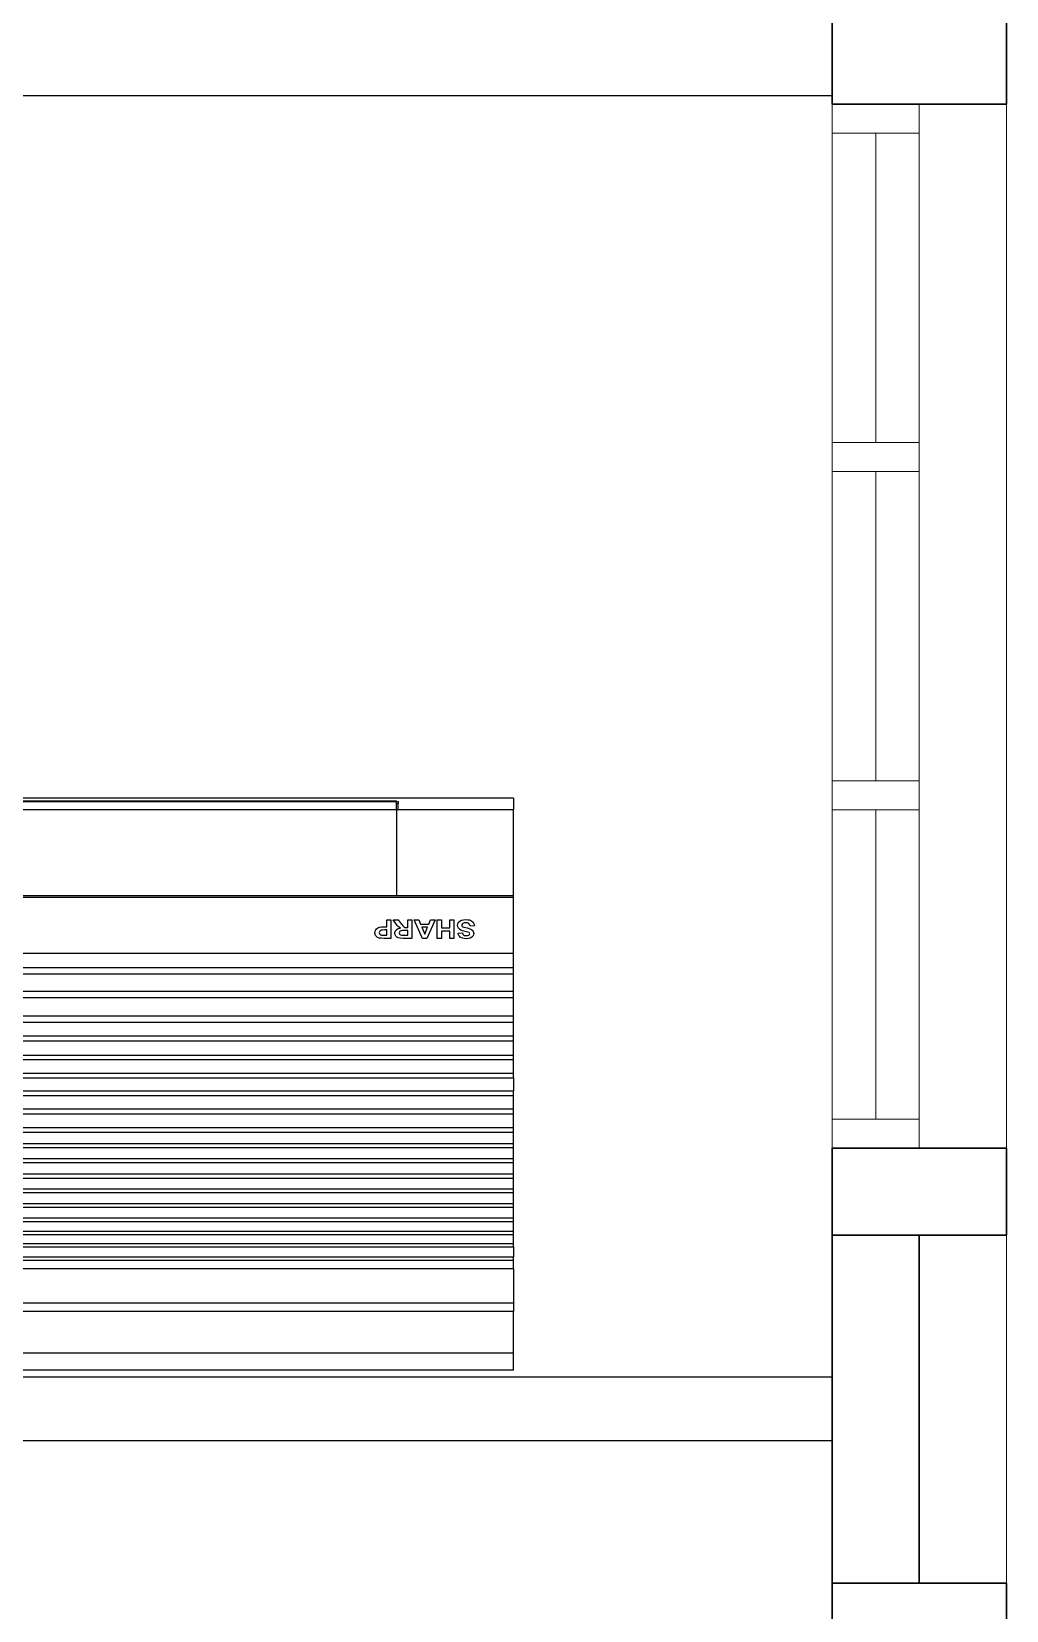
# Model space of a CAD drawing. Header units: inches. Extents: x -86208230 to 200276, y 9267 to 1246656.
# Drawn here: x 134424 to 136104, y 35126 to 37848 of the extents above; entities that cross this region are included whole.
import ezdxf

# ---------------------------------------------------------------- set-up
doc = ezdxf.new("R2010")
doc.units = ezdxf.units.IN
doc.header["$MEASUREMENT"] = 0
doc.layers.add('Edges', color=7, linetype='Continuous')
doc.layers.add('partition', color=8, linetype='Continuous')
for name, color, linetype, lineweight in [('LW', 8, 'Continuous', 20), ('wall', 8, 'Continuous', 30), ('WIN', 8, 'Continuous', 18)]:
    doc.layers.add(name, color=color, linetype=linetype, lineweight=lineweight)

# ---------------------------------------------------------------- blocks, each defined once
blk = doc.blocks.new('air con')
at = {"layer": 'Edges'}
for p, q in [((71.402, 41.898), (152.402, 41.898)), ((71.402, 41.898), (71.402, 41.095)), ((71.402, 41.095), (152.402, 41.095)), ((71.402, 41.095), (71.402, 39.122)), ((71.402, 39.122), (152.402, 39.122)), ((71.402, 38.724), (71.402, 39.122)), ((152.402, 38.724), (71.402, 38.724)), ((71.402, 37.092), (71.402, 38.724)), ((71.402, 37.092), (71.402, 36.701)), ((152.402, 37.092), (71.402, 37.092)), ((152.402, 36.701), (71.402, 36.701)), ((71.402, 36.701), (71.402, 36.542)), ((152.402, 36.542), (71.402, 36.542)), ((71.402, 36.078), (71.402, 36.542)), ((152.402, 36.078), (71.402, 36.078)), ((71.402, 36.078), (71.402, 35.914)), ((152.402, 35.914), (71.402, 35.914)), ((71.402, 35.914), (71.402, 35.493)), ((71.402, 35.493), (71.402, 35.34)), ((152.402, 35.493), (71.402, 35.493)), ((152.402, 35.34), (71.402, 35.34)), ((71.402, 35.34), (71.402, 34.877)), ((152.402, 34.877), (71.402, 34.877)), ((71.402, 34.877), (71.402, 34.709)), ((152.402, 34.709), (71.402, 34.709)), ((71.402, 34.709), (71.402, 34.207)), ((152.402, 34.207), (71.402, 34.207)), ((71.402, 34.207), (71.402, 34.022)), ((71.402, 34.022), (71.402, 33.51)), ((152.402, 34.022), (71.402, 34.022)), ((152.402, 33.51), (71.402, 33.51)), ((71.402, 33.51), (71.402, 33.335)), ((152.402, 33.335), (71.402, 33.335)), ((71.402, 33.335), (71.402, 32.826)), ((152.402, 32.826), (71.402, 32.826)), ((71.402, 32.826), (71.402, 32.625)), ((152.402, 32.625), (71.402, 32.625)), ((71.402, 32.625), (71.402, 32.098)), ((152.402, 32.098), (71.402, 32.098)), ((71.402, 32.098), (71.402, 31.911)), ((152.402, 31.911), (71.402, 31.911)), ((71.402, 31.911), (71.402, 31.378)), ((152.402, 31.378), (71.402, 31.378)), ((71.402, 31.378), (71.402, 31.189)), ((152.402, 31.189), (71.402, 31.189)), ((71.402, 31.189), (71.402, 30.654)), ((152.402, 30.654), (71.402, 30.654)), ((71.402, 30.654), (71.402, 30.439)), ((152.402, 30.439), (71.402, 30.439)), ((71.402, 30.439), (71.402, 29.791)), ((152.402, 29.791), (71.402, 29.791)), ((71.402, 29.791), (71.402, 29.562)), ((71.402, 29.562), (71.402, 28.935)), ((152.402, 29.562), (71.402, 29.562)), ((152.402, 28.935), (71.402, 28.935)), ((71.402, 28.935), (71.402, 28.714)), ((152.402, 28.714), (71.402, 28.714)), ((71.402, 28.092), (71.402, 28.714)), ((152.402, 28.092), (71.402, 28.092)), ((71.402, 28.092), (71.402, 27.871)), ((71.402, 27.871), (71.402, 27.226)), ((152.402, 27.871), (71.402, 27.871)), ((152.402, 27.226), (71.402, 27.226)), ((71.402, 27.226), (71.402, 27.024)), ((71.402, 27.024), (71.402, 26.349)), ((152.402, 27.024), (71.402, 27.024)), ((152.402, 26.349), (71.402, 26.349)), ((71.402, 26.349), (71.402, 26.117)), ((152.402, 26.117), (71.402, 26.117)), ((71.402, 26.117), (71.402, 25.469)), ((152.402, 25.469), (71.402, 25.469)), ((71.402, 25.469), (71.402, 25.162)), ((152.402, 25.162), (71.402, 25.162)), ((71.402, 25.162), (71.402, 24.304)), ((152.402, 24.304), (71.402, 24.304)), ((71.402, 24.304), (71.402, 24.002)), ((152.402, 24.002), (71.402, 24.002)), ((71.402, 24.002), (71.402, 23.184)), ((71.402, 23.184), (71.402, 22.883)), ((152.402, 23.184), (71.402, 23.184)), ((152.402, 22.883), (71.402, 22.883)), ((71.402, 22.883), (71.402, 22.213)), ((152.402, 22.213), (71.402, 22.213)), ((71.402, 22.213), (71.402, 19.568)), ((73.247, 20.922), (73.441, 20.939)), ((73.262, 20.853), (73.247, 20.922)), ((73.283, 21.282), (73.294, 21.346)), ((73.289, 21.232), (73.283, 21.282)), ((73.306, 21.186), (73.289, 21.232)), ((73.294, 21.346), (73.326, 21.406)), ((73.334, 21.144), (73.306, 21.186)), ((73.326, 21.406), (73.378, 21.457)), ((73.374, 21.106), (73.334, 21.144)), ((73.412, 21.082), (73.374, 21.106)), ((73.378, 21.457), (73.448, 21.494)), ((73.462, 21.059), (73.412, 21.082)), ((73.441, 20.939), (73.467, 20.864)), ((73.448, 21.494), (73.537, 21.517)), ((73.598, 21.02), (73.462, 21.059)), ((73.481, 21.324), (73.473, 21.293)), ((73.473, 21.293), (73.48, 21.265)), ((73.48, 21.265), (73.502, 21.241)), ((73.504, 21.347), (73.481, 21.324)), ((73.502, 21.241), (73.567, 21.212)), ((73.563, 21.371), (73.504, 21.347)), ((73.537, 21.517), (73.642, 21.525)), ((73.64, 21.379), (73.563, 21.371)), ((73.567, 21.212), (73.685, 21.182)), ((73.757, 20.982), (73.598, 21.02)), ((73.713, 21.372), (73.64, 21.379)), ((73.642, 21.525), (73.729, 21.52)), ((73.685, 21.182), (73.811, 21.152)), ((73.766, 21.35), (73.713, 21.372)), ((73.729, 21.52), (73.804, 21.507)), ((73.8, 20.965), (73.757, 20.982)), ((73.8, 21.311), (73.766, 21.35)), ((73.82, 21.253), (73.8, 21.311)), ((73.828, 20.944), (73.8, 20.965)), ((73.804, 21.507), (73.868, 21.484)), ((73.811, 21.152), (73.899, 21.12)), ((74.019, 21.261), (73.82, 21.253)), ((73.843, 20.92), (73.828, 20.944)), ((73.836, 20.847), (73.848, 20.892)), ((73.848, 20.892), (73.843, 20.92)), ((73.868, 21.484), (73.921, 21.453)), ((73.899, 21.12), (73.961, 21.081)), ((73.921, 21.453), (73.962, 21.414)), ((73.961, 21.081), (74.008, 21.031)), ((73.962, 21.414), (73.992, 21.369)), ((73.992, 21.369), (74.011, 21.318)), ((74.008, 21.031), (74.037, 20.968)), ((74.011, 21.318), (74.019, 21.261)), ((74.047, 20.892), (74.035, 20.82)), ((74.037, 20.968), (74.047, 20.892)), ((74.215, 20.639), (74.215, 21.51)), ((74.215, 21.51), (74.413, 21.51)), ((74.413, 21.51), (74.413, 21.167)), ((74.413, 21.167), (74.802, 21.167)), ((74.802, 21.02), (74.413, 21.02)), ((74.413, 21.02), (74.413, 20.639)), ((74.802, 21.167), (74.802, 21.51)), ((74.802, 21.51), (75.001, 21.51)), ((74.802, 20.639), (74.802, 21.02)), ((75.001, 21.51), (75.001, 20.639)), ((75.106, 20.639), (75.489, 21.51)), ((75.592, 21.306), (75.459, 20.983)), ((75.459, 20.983), (75.727, 20.983)), ((75.489, 21.51), (75.699, 21.51)), ((75.727, 20.983), (75.592, 21.306)), ((75.699, 21.51), (76.093, 20.639)), ((76.199, 20.639), (76.199, 21.51)), ((76.199, 21.51), (76.616, 21.51)), ((76.552, 21.362), (76.397, 21.362)), ((76.397, 21.362), (76.397, 21.141)), ((76.397, 21.141), (76.544, 21.141)), ((76.437, 21.002), (76.397, 21.002)), ((76.397, 21.002), (76.397, 20.639)), ((76.496, 21), (76.437, 21.002)), ((76.537, 20.993), (76.496, 21)), ((76.568, 20.979), (76.537, 20.993)), ((76.544, 21.141), (76.66, 21.144)), ((76.697, 21.359), (76.552, 21.362)), ((76.597, 20.956), (76.568, 20.979)), ((76.702, 20.828), (76.597, 20.956)), ((76.616, 21.51), (76.752, 21.504)), ((76.66, 21.144), (76.722, 21.152)), ((76.74, 21.347), (76.697, 21.359)), ((76.722, 21.152), (76.754, 21.167)), ((76.772, 21.325), (76.74, 21.347)), ((76.804, 21.034), (76.743, 21.023)), ((76.743, 21.023), (76.802, 20.988)), ((76.752, 21.504), (76.845, 21.486)), ((76.754, 21.167), (76.778, 21.189)), ((76.791, 21.294), (76.772, 21.325)), ((76.778, 21.189), (76.793, 21.218)), ((76.798, 21.254), (76.791, 21.294)), ((76.793, 21.218), (76.798, 21.254)), ((76.802, 20.988), (76.849, 20.95)), ((76.856, 21.052), (76.804, 21.034)), ((76.845, 21.486), (76.91, 21.454)), ((76.849, 20.95), (76.899, 20.895)), ((76.901, 21.075), (76.856, 21.052)), ((76.899, 20.895), (76.962, 20.809)), ((76.938, 21.104), (76.901, 21.075)), ((76.91, 21.454), (76.96, 21.403)), ((76.966, 21.138), (76.938, 21.104)), ((76.96, 21.403), (76.992, 21.338)), ((76.986, 21.176), (76.966, 21.138)), ((76.999, 21.219), (76.986, 21.176)), ((76.992, 21.338), (77.003, 21.266)), ((77.003, 21.266), (76.999, 21.219)), ((77.19, 20.639), (77.19, 21.51)), ((77.19, 21.51), (77.508, 21.51)), ((77.388, 21.362), (77.388, 21.115)), ((77.484, 21.362), (77.388, 21.362)), ((77.388, 21.115), (77.497, 21.115)), ((77.518, 20.967), (77.388, 20.967)), ((77.388, 20.967), (77.388, 20.639)), ((77.627, 21.356), (77.484, 21.362)), ((77.497, 21.115), (77.595, 21.119)), ((77.508, 21.51), (77.658, 21.506)), ((77.637, 20.97), (77.518, 20.967)), ((77.595, 21.119), (77.654, 21.129)), ((77.671, 21.343), (77.627, 21.356)), ((77.724, 20.98), (77.637, 20.97)), ((77.654, 21.129), (77.689, 21.146)), ((77.658, 21.506), (77.744, 21.497)), ((77.707, 21.318), (77.671, 21.343)), ((77.689, 21.146), (77.716, 21.172)), ((77.731, 21.283), (77.707, 21.318)), ((77.716, 21.172), (77.733, 21.203)), ((77.776, 20.995), (77.724, 20.98)), ((77.738, 21.239), (77.731, 21.283)), ((77.733, 21.203), (77.738, 21.239)), ((77.744, 21.497), (77.822, 21.465)), ((77.827, 21.021), (77.776, 20.995)), ((77.822, 21.465), (77.886, 21.411)), ((77.873, 21.058), (77.827, 21.021)), ((77.91, 21.107), (77.873, 21.058)), ((77.886, 21.411), (77.911, 21.376)), ((77.935, 21.168), (77.91, 21.107)), ((77.911, 21.376), (77.929, 21.336)), ((77.929, 21.336), (77.939, 21.291)), ((77.943, 21.242), (77.935, 21.168)), ((77.939, 21.291), (77.943, 21.242)), ((73.287, 20.793), (73.262, 20.853)), ((73.322, 20.742), (73.287, 20.793)), ((73.367, 20.7), (73.322, 20.742)), ((73.422, 20.666), (73.367, 20.7)), ((73.488, 20.642), (73.422, 20.666)), ((73.467, 20.864), (73.511, 20.812)), ((73.565, 20.628), (73.488, 20.642)), ((73.511, 20.812), (73.574, 20.782)), ((73.653, 20.623), (73.565, 20.628)), ((73.574, 20.782), (73.655, 20.772)), ((73.771, 20.631), (73.653, 20.623)), ((73.655, 20.772), (73.739, 20.781)), ((73.739, 20.781), (73.8, 20.808)), ((73.867, 20.655), (73.771, 20.631)), ((73.8, 20.808), (73.836, 20.847)), ((73.943, 20.695), (73.867, 20.655)), ((74, 20.752), (73.943, 20.695)), ((74.035, 20.82), (74, 20.752)), ((74.413, 20.639), (74.215, 20.639)), ((75.001, 20.639), (74.802, 20.639)), ((75.317, 20.639), (75.106, 20.639)), ((75.398, 20.837), (75.317, 20.639)), ((75.791, 20.837), (75.398, 20.837)), ((75.877, 20.639), (75.791, 20.837)), ((76.093, 20.639), (75.877, 20.639)), ((76.397, 20.639), (76.199, 20.639)), ((76.845, 20.639), (76.702, 20.828)), ((77.082, 20.639), (76.845, 20.639)), ((76.962, 20.809), (77.082, 20.639)), ((77.388, 20.639), (77.19, 20.639)), ((152.402, 19.568), (71.402, 19.568)), ((71.402, 19.568), (71.402, 19.493)), ((152.402, 19.493), (71.402, 19.493)), ((71.402, 19.493), (71.402, 15.42)), ((76.921, 15.42), (76.921, 19.493)), ((76.921, 18.47), (76.921, 18.812)), ((76.921, 18.133), (76.921, 18.47)), ((76.921, 17.803), (76.921, 18.133)), ((76.921, 17.48), (76.921, 17.803)), ((76.921, 17.163), (76.921, 17.48)), ((76.921, 16.853), (76.921, 17.163)), ((76.921, 16.551), (76.921, 16.853)), ((76.921, 16.256), (76.921, 16.551)), ((76.921, 15.969), (76.921, 16.256)), ((76.921, 15.69), (76.921, 15.969)), ((76.921, 15.42), (76.921, 15.69)), ((76.855, 15.42), (71.402, 15.42)), ((71.402, 14.898), (71.402, 15.42)), ((76.921, 15.42), (76.855, 15.42)), ((76.855, 15.42), (76.855, 15.142)), ((76.921, 15.142), (76.855, 15.142)), ((76.855, 15.051), (76.855, 15.142)), ((76.921, 15.051), (76.855, 15.051)), ((76.921, 15.42), (76.921, 15.142)), ((146.421, 15.42), (76.921, 15.42)), ((76.921, 15.142), (76.921, 15.051)), ((146.421, 15.051), (76.921, 15.051)), ((76.921, 15.051), (76.921, 15.012)), ((146.421, 15.012), (76.921, 15.012)), ((71.402, 14.898), (152.402, 14.898))]:
    blk.add_line(p, q, dxfattribs=at)
blk = doc.blocks.new('1.5HP AIR CONDITION')
at = {"xscale": 36.51607049631966, "yscale": 36.51607049631966, "zscale": 36.51607049631966}
blk.add_blockref('air con', (-4086.2, -544), dxfattribs=at)

msp = doc.modelspace()

# ---------------------------------------------------------------- linework, layer by layer
at = {"layer": 'LW'}
for p, q in [((136103.7, 37698.1), (136103.7, 38773.1)), ((136103.7, 37723.1), (136103.7, 35923.1)), ((136103.7, 35173.1), (136103.7, 35773.1))]:
    msp.add_line(p, q, dxfattribs=at)
at = {"layer": 'partition'}
for p, q in [((131078.7, 37738.1), (135803.7, 37738.1)), ((135803.7, 35528.1), (131078.7, 35528.1)), ((135803.7, 35418.1), (131078.7, 35418.1))]:
    msp.add_line(p, q, dxfattribs=at)
at = {"layer": 'wall'}
for p, q in [((135803.7, 37723.1), (135803.7, 38773.1)), ((135803.7, 35023.1), (135803.7, 35923.1)), ((135953.7, 35173.1), (135953.7, 35773.1))]:
    msp.add_line(p, q, dxfattribs=at)
for points in [[(135803.7, 37873.1), (135803.7, 37723.1), (136103.7, 37723.1), (136103.7, 37873.1)], [(135803.7, 35923.1), (135803.7, 35773.1), (136103.7, 35773.1), (136103.7, 35923.1)], [(135803.7, 35023.1), (135803.7, 35173.1), (136103.7, 35173.1), (136103.7, 35023.1)]]:
    msp.add_lwpolyline(points, close=True, dxfattribs=at)
at = {"layer": 'WIN'}
for p, q in [((135803.7, 35923.1), (135803.7, 37723.1)), ((135953.7, 35948.1), (135953.7, 37698.1)), ((135878.7, 37673.1), (135878.7, 37139.8)), ((135878.7, 37089.8), (135878.7, 36556.4)), ((135878.7, 36506.4), (135878.7, 35973.1))]:
    msp.add_line(p, q, dxfattribs=at)
for points in [[(135953.7, 37723.1), (135953.7, 37673.1), (135803.7, 37673.1), (135803.7, 37723.1)], [(135953.7, 37139.8), (135953.7, 37089.8), (135803.7, 37089.8), (135803.7, 37139.8)], [(135953.7, 36556.4), (135953.7, 36506.4), (135803.7, 36506.4), (135803.7, 36556.4)], [(135953.7, 35973.1), (135953.7, 35923.1), (135803.7, 35923.1), (135803.7, 35973.1)]]:
    msp.add_lwpolyline(points, close=True, dxfattribs=at)

# ---------------------------------------------------------------- block references
at = {"rotation": 180}
msp.add_blockref('1.5HP AIR CONDITION', (133775.8, 36526.1), dxfattribs=at)

doc.saveas('drawing.dxf')
